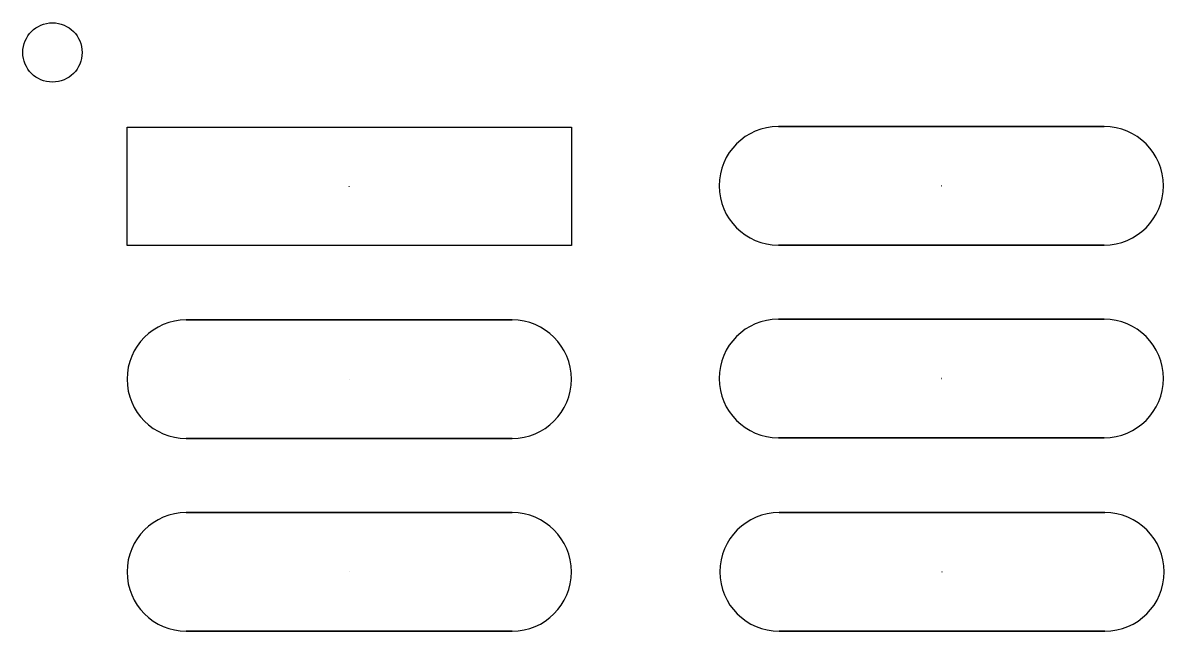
# Model space of a CAD drawing. Header units: millimetres. Extents: x -2.1 to 1.75, y -0.85 to 1.2.
import ezdxf

# ---------------------------------------------------------------- set-up
doc = ezdxf.new("R2010")
doc.units = ezdxf.units.MM

msp = doc.modelspace()

# ---------------------------------------------------------------- linework, layer by layer
for points in [[(-1.748, 0.8484), (-0.2479, 0.8484), (-0.2479, 0.4486), (-1.748, 0.4486)], [(1.5508, 0.8502), (0.4508, 0.8502)], [(1.5508, 0.4502), (0.4508, 0.4502)], [(-0.4482, 0.1975), (-1.5482, 0.1975)], [(1.5508, 0.2), (0.4508, 0.2)], [(-0.4482, -0.2025), (-1.5482, -0.2025)], [(1.5508, -0.2), (0.4508, -0.2)], [(-0.4482, -0.4528), (-1.5482, -0.4528)], [(1.5533, -0.4528), (0.4533, -0.4528)], [(-0.4482, -0.8528), (-1.5482, -0.8528)], [(1.5533, -0.8528), (0.4533, -0.8528)]]:
    msp.add_lwpolyline(points, close=True)
for centre, radius in [((-2, 1.1001), 0.1001), ((-0.998, 0.6485), 0.000254), ((1.0008, 0.6502), 0.000254), ((1.0008, 0), 0.000254), ((-0.9982, -0.0025), 0.000254), ((-0.9982, -0.6528), 0.000254), ((1.0033, -0.6528), 0.000254)]:
    msp.add_circle(centre, radius)
for centre, start, end in [((0.4508, 0.6502), 90, 270), ((1.5508, 0.6502), 270, 90), ((-1.5482, -0.0025), 90, 270), ((-0.4482, -0.0025), 270, 90), ((0.4508, 0), 90, 270), ((1.5508, 0), 270, 90), ((-1.5482, -0.6528), 90, 270), ((-0.4482, -0.6528), 270, 90), ((0.4533, -0.6528), 90, 270), ((1.5533, -0.6528), 270, 90)]:
    msp.add_arc(centre, 0.2, start, end)

doc.saveas('drawing.dxf')
